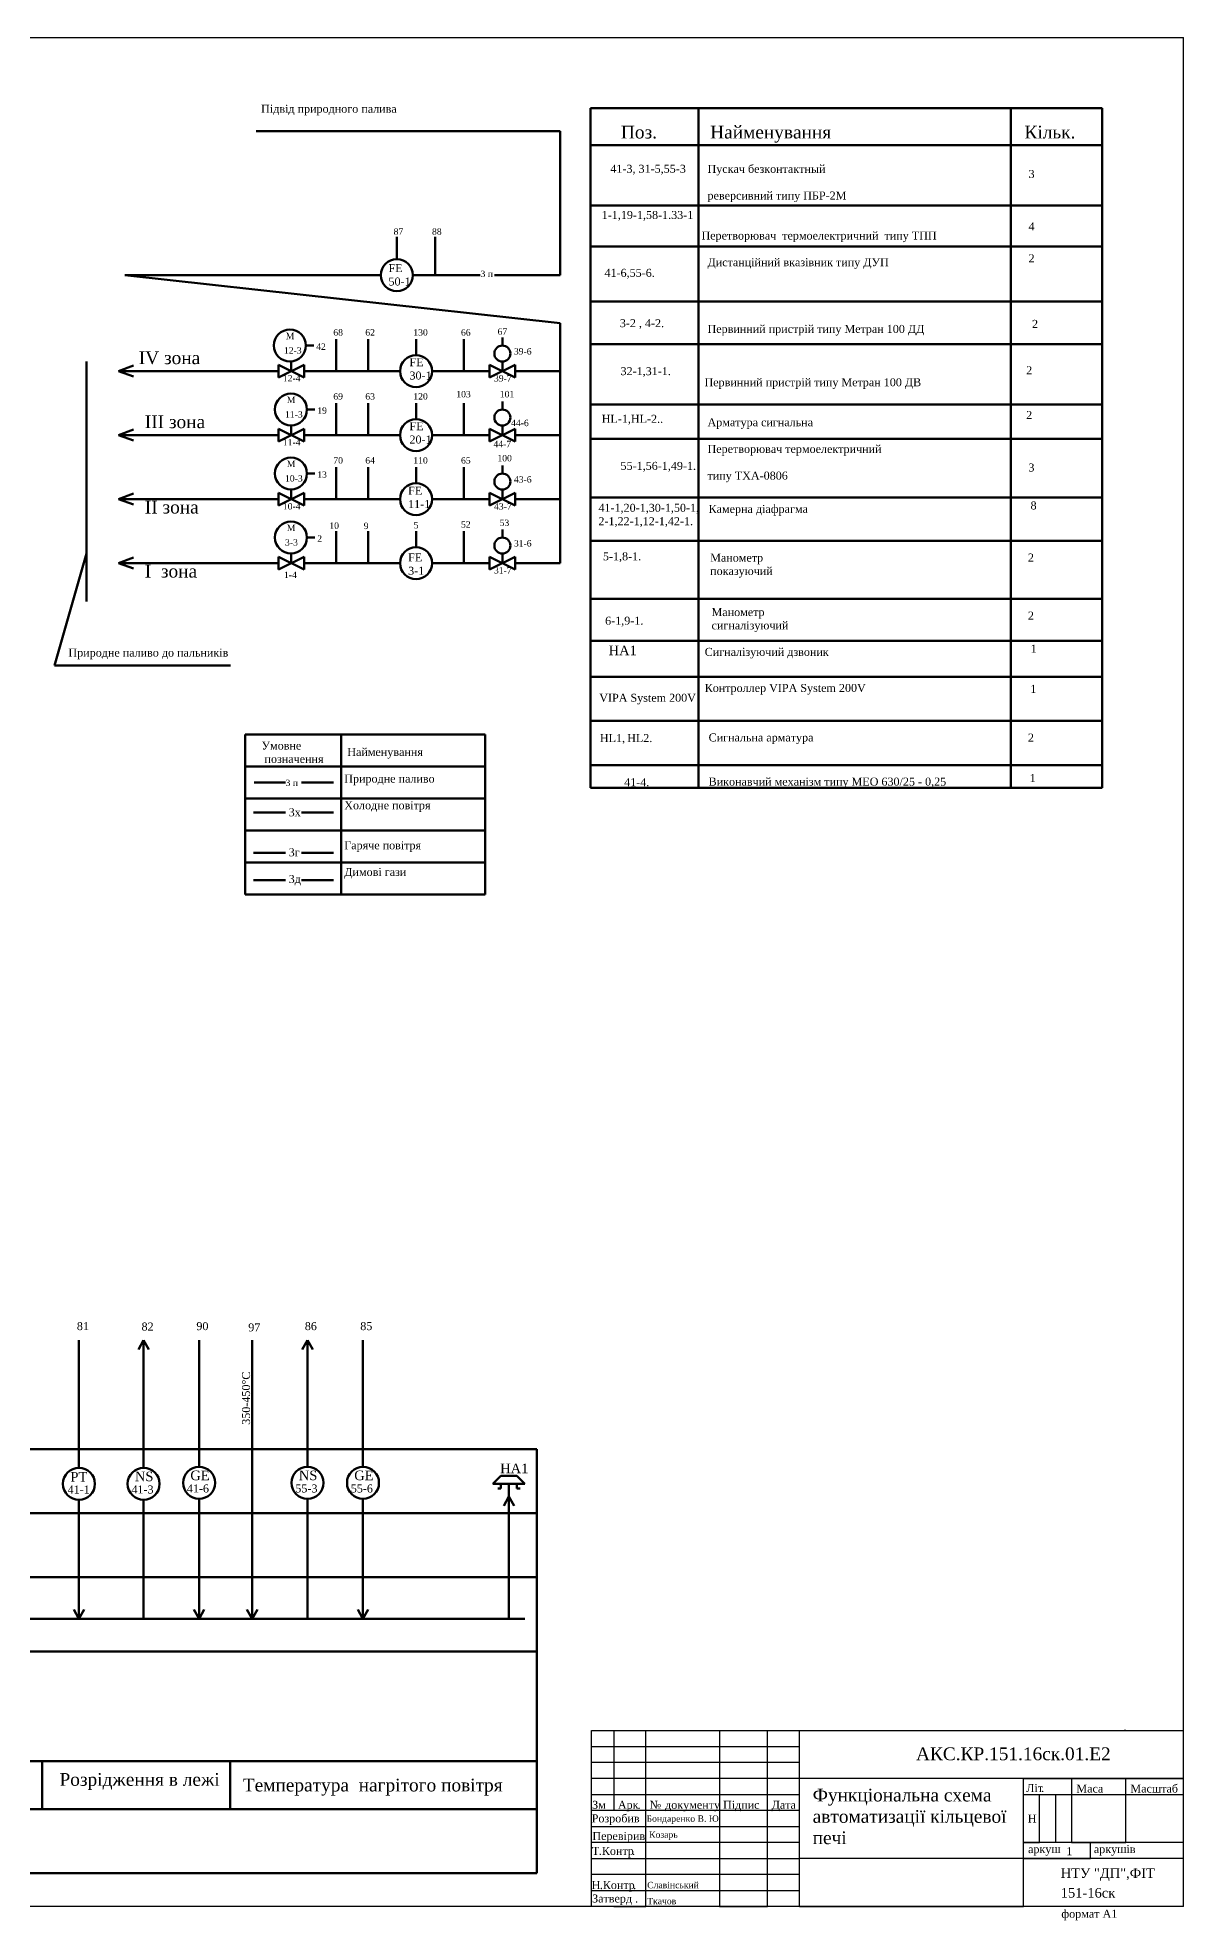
# Model space of a CAD drawing. Header units: millimetres. Extents: x 0 to 816, y -4 to 584.
# Drawn here: x 458 to 816, y -4 to 584 of the extents above; entities that cross this region are included whole.
import ezdxf

# ---------------------------------------------------------------- set-up
doc = ezdxf.new("R2010")
doc.units = ezdxf.units.MM
for name, color, linetype in [('ВСЕ ЛИНИИ', 7, 'Continuous'), ('ВСЕ НАДПИСИ', 7, 'Continuous'), ('ТАБЛИЦИ', 7, 'Continuous'), ('текст_табл2', 7, 'Continuous')]:
    doc.layers.add(name, color=color, linetype=linetype)
doc.styles.get("Standard").update_dxf_attribs({"font": 'times.ttf'})

msp = doc.modelspace()

# ---------------------------------------------------------------- linework, layer by layer
at = {"color": 7, "lineweight": 30, "true_color": 0xffffff}
for p, q in [((0, 584), (816, 584)), ((816, 0), (816, 584)), ((631, 0), (631, 55)), ((696, 0), (696, 55)), ((631, 0), (0, 0))]:
    msp.add_line(p, q, dxfattribs=at)
at = {"layer": 'ВСЕ ЛИНИИ', "color": 7, "lineweight": 50, "true_color": 0xffffff}
for p, q in [((621.17, 554.78), (526.17, 554.78)), ((621.17, 554.78), (592.44, 554.78)), ((621.17, 554.78), (621.17, 509.78)), ((570.17, 514.79), (570.17, 521.79)), ((582.17, 509.79), (582.17, 521.79)), ((565.17, 509.79), (485.17, 509.79)), ((485.17, 509.79), (621.17, 494.78)), ((575.17, 509.79), (582.17, 509.79)), ((596.22, 509.79), (575.17, 509.79)), ((611.17, 509.79), (600.69, 509.79)), ((621.17, 509.78), (611.17, 509.78)), ((621.17, 494.78), (621.17, 419.78)), ((621.17, 494.78), (621.17, 479.78)), ((551.17, 479.8), (551.17, 489.8)), ((561.17, 479.8), (561.17, 489.8)), ((576.17, 484.8), (576.17, 489.8)), ((591.08, 479.78), (591.08, 489.79)), ((603.15, 487.78), (603.15, 490.28)), ((473.17, 482.78), (473.17, 407.78)), ((537.17, 480.8), (537.17, 482.8)), ((541.75, 487.79), (544.25, 487.79)), ((603.15, 479.78), (603.15, 482.78)), ((483.17, 479.8), (487.87, 481.51)), ((513.17, 479.8), (483.17, 479.8)), ((483.17, 479.8), (487.87, 478.09)), ((533.17, 479.8), (513.17, 479.8)), ((533.17, 477.8), (533.17, 481.8)), ((533.17, 481.8), (541.17, 477.8)), ((541.17, 481.8), (533.17, 477.8)), ((533.17, 479.8), (533.17, 477.8)), ((537.17, 480.8), (537.17, 479.8)), ((541.17, 477.8), (541.17, 481.8)), ((541.17, 479.8), (541.17, 477.8)), ((541.17, 479.8), (571.17, 479.8)), ((561.17, 479.8), (551.17, 479.8)), ((599.15, 479.78), (581.17, 479.78)), ((599.15, 477.78), (599.15, 481.78)), ((599.15, 481.78), (607.15, 477.78)), ((607.15, 481.78), (599.15, 477.78)), ((607.15, 477.78), (607.15, 481.78)), ((621.17, 479.78), (607.15, 479.78)), ((621.17, 479.78), (621.17, 459.78)), ((542.08, 467.8), (544.58, 467.8)), ((551.17, 459.8), (551.17, 469.8)), ((561.17, 459.8), (561.17, 469.8)), ((576.17, 464.8), (576.17, 469.8)), ((591.08, 459.8), (591.08, 469.81)), ((603.15, 467.79), (603.15, 470.29)), ((483.17, 459.8), (487.87, 461.51)), ((513.17, 459.8), (483.17, 459.8)), ((483.17, 459.8), (487.87, 458.09)), ((533.17, 459.8), (513.17, 459.8)), ((533.17, 457.8), (533.17, 461.8)), ((533.17, 461.8), (541.17, 457.8)), ((541.17, 461.8), (533.17, 457.8)), ((533.17, 459.8), (533.17, 457.8)), ((537.17, 460.8), (537.17, 462.8)), ((537.17, 460.8), (537.17, 459.8)), ((541.17, 457.8), (541.17, 461.8)), ((541.17, 459.8), (541.17, 457.8)), ((541.17, 459.8), (551.17, 459.8)), ((561.17, 459.8), (551.17, 459.8)), ((566.17, 459.8), (561.17, 459.8)), ((566.17, 459.8), (571.17, 459.8)), ((599.15, 459.8), (581.17, 459.8)), ((599.15, 457.79), (599.15, 461.79)), ((599.15, 461.79), (607.15, 457.79)), ((607.15, 461.79), (599.15, 457.79)), ((603.15, 459.79), (603.15, 462.79)), ((607.15, 457.79), (607.15, 461.79)), ((614.17, 459.79), (607.15, 459.79)), ((621.17, 459.78), (614.17, 459.78)), ((542.08, 447.8), (544.58, 447.8)), ((551.17, 439.8), (551.17, 449.8)), ((561.17, 439.8), (561.17, 449.8)), ((576.17, 444.8), (576.17, 449.8)), ((591.08, 439.8), (591.08, 449.8)), ((603.15, 447.78), (603.15, 450.28)), ((483.17, 439.8), (487.87, 441.51)), ((533.17, 437.8), (533.17, 441.8)), ((533.17, 441.8), (541.17, 437.8)), ((541.17, 441.8), (533.17, 437.8)), ((537.17, 440.8), (537.17, 442.8)), ((541.17, 437.8), (541.17, 441.8)), ((599.15, 437.78), (599.15, 441.78)), ((599.15, 441.78), (607.15, 437.78)), ((607.15, 441.78), (599.15, 437.78)), ((603.16, 439.79), (603.15, 442.78)), ((607.15, 437.78), (607.15, 441.78)), ((513.17, 439.8), (483.17, 439.8)), ((483.17, 439.8), (487.87, 438.09)), ((533.17, 439.8), (513.17, 439.8)), ((533.17, 439.8), (533.17, 437.8)), ((537.17, 440.8), (537.17, 439.8)), ((541.17, 439.8), (541.17, 437.8)), ((541.17, 439.8), (551.17, 439.8)), ((561.17, 439.8), (551.17, 439.8)), ((566.17, 439.8), (561.17, 439.8)), ((566.17, 439.8), (571.17, 439.8)), ((599.15, 439.79), (581.17, 439.8)), ((603.16, 439.79), (603.14, 439.79)), ((614.17, 439.78), (607.15, 439.79)), ((621.17, 439.78), (614.17, 439.78)), ((551.17, 419.8), (551.17, 429.8)), ((561.17, 419.8), (561.17, 429.8)), ((576.17, 424.8), (576.17, 429.8)), ((591.08, 419.8), (591.08, 429.8)), ((603.15, 427.79), (603.15, 430.29)), ((542.08, 427.8), (544.58, 427.8)), ((473.17, 422.78), (463.17, 387.78)), ((473.17, 407.78), (473.17, 422.78)), ((483.17, 419.8), (487.87, 421.51)), ((513.17, 419.8), (483.17, 419.8)), ((483.17, 419.8), (487.87, 418.09)), ((533.17, 419.8), (513.17, 419.8)), ((533.17, 417.8), (533.17, 421.8)), ((533.17, 421.8), (541.17, 417.8)), ((541.17, 421.8), (533.17, 417.8)), ((533.17, 419.8), (533.17, 417.8)), ((537.17, 420.8), (537.17, 422.8)), ((537.17, 420.8), (537.17, 419.8)), ((541.17, 417.8), (541.17, 421.8)), ((541.17, 419.8), (541.17, 417.8)), ((541.17, 419.8), (551.17, 419.8)), ((561.17, 419.8), (551.17, 419.8)), ((566.17, 419.8), (561.17, 419.8)), ((566.17, 419.8), (571.17, 419.8)), ((599.15, 419.79), (581.17, 419.8)), ((599.15, 417.79), (599.15, 421.79)), ((599.15, 421.79), (607.15, 417.79)), ((607.15, 421.79), (599.15, 417.79)), ((603.15, 419.79), (603.15, 422.79)), ((607.15, 417.79), (607.15, 421.79)), ((614.17, 419.78), (607.15, 419.79)), ((621.17, 419.78), (614.17, 419.78)), ((473.17, 387.78), (463.17, 387.78)), ((473.17, 387.78), (518.17, 387.78)), ((522.79, 366.22), (522.79, 316.22)), ((597.79, 366.22), (522.79, 366.22)), ((552.79, 316.22), (552.79, 366.22)), ((597.79, 316.22), (597.79, 366.22)), ((522.79, 356.22), (597.79, 356.22)), ((525.6, 351.22), (535.37, 351.22)), ((540.35, 351.22), (550.35, 351.22)), ((522.79, 346.22), (597.79, 346.22)), ((535.37, 341.84), (525.37, 341.84)), ((540.35, 341.84), (550.35, 341.84)), ((522.79, 336.22), (597.79, 336.22)), ((522.79, 326.22), (597.79, 326.22)), ((535.37, 329.26), (525.37, 329.26)), ((540.35, 329.26), (550.35, 329.26)), ((535.37, 320.7), (525.37, 320.7)), ((540.35, 320.7), (550.35, 320.7)), ((522.79, 316.22), (597.79, 316.22)), ((470.81, 137.1), (470.81, 176.97)), ((491.03, 176.97), (489.39, 174.03)), ((491.03, 137.1), (491.03, 176.97)), ((491.03, 176.97), (492.66, 174.03)), ((508.36, 139.94), (508.36, 176.97)), ((524.93, 107.37), (524.93, 176.97)), ((542.26, 176.97), (540.62, 174.03)), ((542.26, 139.94), (542.26, 176.97)), ((542.26, 176.97), (543.9, 174.03)), ((559.59, 139.94), (559.59, 176.97)), ((508.36, 139.94), (508.36, 137.42)), ((542.26, 139.94), (542.26, 137.42)), ((559.59, 139.94), (559.59, 137.42)), ((602.7, 134.6), (600.2, 132.1)), ((605.2, 132.1), (600.2, 132.1)), ((602.7, 130.6), (601.7, 130.6)), ((602.7, 134.6), (607.7, 134.6)), ((605.2, 132.1), (602.7, 132.1)), ((602.7, 132.1), (602.7, 130.6)), ((605.2, 132.1), (610.2, 132.1)), ((605.2, 132.1), (607.7, 132.1)), ((605.2, 89.9), (605.2, 132.1)), ((607.7, 134.6), (610.2, 132.1)), ((607.7, 132.1), (607.7, 130.6)), ((607.7, 130.6), (608.7, 130.6)), ((470.81, 127.1), (470.81, 126.58)), ((470.81, 126.58), (470.81, 116.58)), ((491.03, 119.96), (491.03, 127.1)), ((508.36, 127.42), (508.36, 89.9)), ((542.26, 127.42), (542.26, 89.9)), ((559.59, 127.42), (559.59, 89.9)), ((605.2, 128.16), (603.56, 125.22)), ((605.2, 128.16), (606.83, 125.22)), ((491.03, 89.9), (491.03, 119.96)), ((470.81, 116.58), (470.81, 89.9)), ((524.93, 107.37), (524.93, 89.9)), ((320.95, 89.9), (610.16, 89.9)), ((470.81, 89.9), (469.17, 92.84)), ((470.81, 89.9), (472.44, 92.84)), ((508.36, 89.9), (506.72, 92.84)), ((508.36, 89.9), (509.99, 92.84)), ((524.93, 89.9), (523.3, 92.84)), ((524.93, 89.9), (526.57, 92.84)), ((559.59, 89.9), (557.95, 92.84)), ((559.59, 89.9), (561.22, 92.84))]:
    msp.add_line(p, q, dxfattribs=at)
for centre, radius in [((570.17, 509.79), 5), ((536.75, 487.79), 5), ((576.17, 479.8), 5), ((603.15, 485.28), 2.5), ((537.08, 467.8), 5), ((576.17, 459.8), 5), ((603.15, 465.29), 2.5), ((537.08, 447.8), 5), ((603.15, 445.28), 2.5), ((576.17, 439.8), 5), ((537.08, 427.8), 5), ((576.17, 419.8), 5), ((603.15, 425.29), 2.5), ((470.81, 132.1), 5), ((491.03, 132.1), 5), ((508.36, 132.42), 5), ((542.26, 132.42), 5), ((559.59, 132.42), 5)]:
    msp.add_circle(centre, radius, dxfattribs=at)
at = {"layer": 'ТАБЛИЦИ', "color": 7, "lineweight": 70, "true_color": 0xffffff}
for p, q in [((630.7, 561.99), (790.58, 561.99)), ((630.7, 384.29), (630.7, 561.99)), ((630.7, 561.99), (630.7, 550.44)), ((664.43, 561.99), (664.43, 420)), ((762.08, 384.29), (762.08, 561.99)), ((790.58, 561.99), (790.58, 384.29)), ((630.7, 550.44), (790.58, 550.44)), ((790.58, 550.44), (790.58, 531.54)), ((790.58, 531.54), (630.7, 531.54)), ((630.7, 531.54), (630.7, 518.74)), ((630.7, 518.74), (790.58, 518.74)), ((790.58, 518.74), (790.58, 507.6)), ((790.58, 507.6), (790.58, 501.6)), ((790.58, 501.6), (630.7, 501.6)), ((630.7, 501.6), (630.7, 488.25)), ((630.7, 488.25), (790.58, 488.25)), ((790.58, 488.25), (790.58, 477.91)), ((790.58, 477.91), (790.58, 469.36)), ((790.58, 469.36), (630.7, 469.36)), ((630.7, 469.36), (630.7, 450.16)), ((630.7, 458.65), (790.58, 458.65)), ((790.58, 450.16), (790.58, 440.31)), ((790.58, 440.31), (630.7, 440.31)), ((630.7, 440.31), (630.7, 420)), ((630.7, 426.76), (790.58, 426.76)), ((664.43, 420), (664.43, 395.55)), ((790.58, 420), (790.58, 408.72)), ((630.7, 408.61), (790.58, 408.61)), ((630.7, 395.55), (790.58, 395.55)), ((664.43, 395.55), (664.43, 384.29)), ((630.7, 384.29), (790.58, 384.29)), ((630.7, 384.29), (630.7, 356.67)), ((664.43, 384.29), (664.43, 370.48)), ((762.08, 384.29), (762.08, 370.48)), ((790.58, 384.29), (790.58, 370.48)), ((630.7, 370.48), (790.58, 370.48)), ((664.43, 370.48), (664.43, 356.67)), ((762.08, 370.48), (762.08, 356.67)), ((790.58, 370.48), (790.58, 356.67)), ((630.7, 356.67), (790.58, 356.67)), ((630.7, 356.67), (630.7, 349.57)), ((664.43, 356.67), (664.43, 349.57)), ((762.08, 356.67), (762.08, 349.57)), ((790.58, 349.57), (790.58, 356.67)), ((630.7, 349.57), (790.58, 349.57)), ((9.37, 142.91), (613.94, 142.91)), ((613.94, 142.91), (613.94, 10.48)), ((9.37, 122.91), (613.94, 122.91)), ((9.37, 102.91), (613.94, 102.91)), ((9.37, 79.76), (613.94, 79.76)), ((9.37, 45.48), (613.94, 45.48)), ((459.26, 45.48), (459.26, 30.48)), ((518.12, 45.48), (518.12, 30.48)), ((52.85, 30.48), (613.94, 30.48)), ((9.37, 10.48), (613.94, 10.48))]:
    msp.add_line(p, q, dxfattribs=at)
at = {"layer": 'текст_табл2', "color": 7, "lineweight": 30, "true_color": 0xffffff}
for p, q in [((631, 55), (816, 55)), ((631, 55), (638, 55)), ((631, 55), (638, 55)), ((638, 55), (638, 30)), ((648, 0), (648, 55)), ((648, 55), (671, 55)), ((671, 55), (671, 0)), ((686, 0), (686, 55)), ((686, 55), (696, 55)), ((798, 55), (797.54, 55)), ((631, 50), (696, 50)), ((696, 45), (631, 45)), ((816, 40), (631, 40)), ((766, 0), (766, 40)), ((766, 40), (816, 40)), ((766, 40), (781, 40)), ((781, 40), (781, 20)), ((798, 20), (798, 40)), ((798, 40), (816, 40)), ((631, 35), (696, 35)), ((696, 30), (631, 30)), ((766, 35), (816, 35)), ((771, 20), (771, 35)), ((771, 35), (776, 35)), ((776, 35), (776, 20)), ((631, 25), (696, 25)), ((696, 20), (631, 20)), ((816, 20), (766, 20)), ((766, 20), (771, 20)), ((781, 20), (798, 20)), ((787, 15), (787, 20)), ((816, 15), (816, 20)), ((631, 15), (696, 15)), ((816, 15), (696, 15)), ((766, 15), (787, 15)), ((816, 0), (816, 15)), ((696, 10), (631, 10)), ((631, 5), (696, 5)), ((816, 0), (631, 0)), ((638, 0), (648, 0)), ((671, 0), (686, 0)), ((696, 0), (766, 0)), ((816, 0), (816, 0))]:
    msp.add_line(p, q, dxfattribs=at)

# ---------------------------------------------------------------- texts
at = {"layer": 'ВСЕ НАДПИСИ', "color": 7, "lineweight": 20, "true_color": 0xffffff}
for s, height, p in [(' 41-3, 31-5,55-3', 2.5, (635.95, 541.78)), ('               3 п', 2, (585, 509.19)), (' 3-2 , 4-2.', 2.5, (638.91, 493.54)), (' М            ', 2, (534.71, 489.78)), ('42', 2, (544.95, 486.45)), ('12-3', 2, (534.88, 485.27)), ('39-6                   ', 2, (606.74, 484.98)), ('12-4                    ', 2, (534.54, 476.56)), ('39-7                    ', 2, (600.52, 476.54)), ('32-1,31-1.', 2.5, (640.08, 478.54)), (' М            ', 2, (535.04, 469.8)), ('       103            ', 2, (583.46, 471.6)), ('       101           ', 2, (597.06, 471.62)), ('11-3', 2, (535.21, 465.29)), ('19', 2, (545.28, 466.47)), ('44-6                    ', 2, (605.86, 462.6)), ('11-4                    ', 2, (534.54, 456.56)), ('44-7                    ', 2, (600.36, 456.03)), ('      100           ', 2, (597.06, 451.61)), ('10-3', 2, (535.21, 445.29)), (' М            ', 2, (535.04, 449.8)), ('13', 2, (545.28, 446.47)), ('55-1,56-1,49-1.', 2.5, (640.08, 448.94)), ('43-6                    ', 2, (606.75, 444.97)), ('10-4', 2, (534.54, 436.56)), ('43-7                    ', 2, (600.53, 436.53)), (' М            ', 2, (535.04, 429.8)), ('                        10', 2, (530.94, 430.53)), ('                        9', 2, (541.68, 430.44)), ('3-3', 2, (535.21, 425.29)), ('2', 2, (545.28, 426.47)), ('31-6                   ', 2, (606.74, 424.99)), ('31-7                    ', 2, (600.52, 416.55)), ('               1-4', 2, (523.56, 415.12)), ('HA1', 3, (636.37, 391.03)), ('VIPA System 200V', 2.5, (633.44, 376.48)), ('  HL1,', 2.5, (631.75, 363.89)), ('   HL2.', 2.5, (639.33, 363.89)), ('Сигнальна арматура', 2.5, (667.62, 364.08)), ('               3 п', 2, (524.06, 350.14)), ('  41-4.', 2.5, (639.33, 350.09)), ('Виконавчий механізм типу МЕО 630/25 - 0,25', 2.5, (667.62, 350.28)), ('PТ', 3, (468.14, 132.78)), ('NS', 3, (488.3, 132.92)), ('GE', 3, (505.63, 133.24)), ('NS', 3, (539.53, 133.24)), ('GE', 3, (556.86, 133.24)), ('41-1', 2.5, (467.27, 129.07)), ('41-3', 2.5, (487.21, 129.08)), ('41-6', 2.5, (504.53, 129.4)), ('55-3', 2.5, (538.44, 129.4)), ('55-6', 2.5, (555.77, 129.4)), ('АКС.КР.151.16ск.01.Е2', 4, (732.44, 45.74)), ('Літ', 2.5, (766.87, 35.8)), ('Маса         Масштаб', 2.5, (782.58, 35.63)), ('Зм    Арк', 2.5, (631.2, 30.55)), ('.   № ', 2.5, (645.42, 30.55)), ('документу Підпис    Дата', 2.5, (654.02, 30.55)), ('Розробив', 2.5, (631.07, 26.32)), ('Бондаренко В. Ю.', 2, (648.21, 26.49)), ('Т', 2.5, (631.14, 16.15)), ('Перевірив', 2.5, (631.29, 20.81)), ('Контр', 2.5, (634.25, 16.15)), ('Козарь ', 2, (649.01, 21.49)), ('аркуш           аркушів', 2.5, (767.46, 16.71)), ('.', 2.5, (633.28, 16.15)), ('.', 2.5, (643.69, 16.15)), ('НТУ "ДП",ФIТ', 3, (777.67, 8.96)), ('Н', 2.5, (631.06, 5.48)), ('Контр', 2.5, (634.55, 5.48)), ('Славінський', 2, (648.4, 5.73)), ('Затверд', 2.5, (631.2, 1.28)), ('.', 2.5, (633.58, 5.48)), ('.', 2.5, (644, 5.48)), ('.', 2.5, (644.63, 1.28)), ('Ткачов ', 2, (648.4, 0.73)), ('151-16ск', 3, (777.67, 2.81))]:
    msp.add_text(s, height=height, dxfattribs=at).set_placement(p)
at = {"layer": 'ВСЕ НАДПИСИ', "color": 7, "lineweight": 70, "true_color": 0xffffff}
msp.add_text('HA1', height=3, dxfattribs=at).set_placement((602.47, 135.42))
at = {"layer": 'ВСЕ НАДПИСИ', "color": 7, "lineweight": 20, "true_color": 0xffffff, "attachment_point": 1}
for s, width, heights, insert, char_height in [('{\\fTimes New Roman|b0|i0|c204|p18;Підвід природного палива }', 110.7399, [0], (527.75, 563.03), 2.5), ('\\P    Поз.           Найменування                                        Кільк.', 150, [0], (634.17, 563.16), 4), (' \\P{\\fTimes New Roman|b0|i0|c204|p18;  Пускач безконтактный\\P\\P  реверсивний типу ПБР}-2{\\fTimes New Roman|b0|i0|c204|p18;М\\P \\P  \\PПеретворювач  термоелектричний  типу ТПП\\P\\P  Дистанційний вказівник типу ДУП \\P\\P\\P   \\P\\P  Первинний пристрій типу Метран }100 {\\fTimes New Roman|b0|i0|c204|p18;ДД\\P\\P\\P  \\P Первинний пристрій типу Метран }100 {\\fTimes New Roman|b0|i0|c204|p18;ДВ\\P\\P     }\\P  {\\fTimes New Roman|b0|i0|c204|p18;Арматура сигнальна\\P\\P  Перетворювач термоелектричний \\P\\P  типу ТХА}-0806\\P\\P\\P \\P   ', 100, [0], (665.39, 548.42), 2.5), ('{\\fTimes New Roman|b0|i0|c204|p18;3}', 0.5983, [0], (767.61, 542.65), 2.5), ('1-1{\\fTimes New Roman|b0|i0|c204|p18;,19-1,58-1.33-1}', 0.4052, [0], (634.2, 529.85), 2.5), ('{\\fTimes New Roman|b0|i0|c204|p18;\\P\\P               87}', 16.3046, [0], (557.83, 531.08), 2), ('{\\fTimes New Roman|b0|i0|c204|p18;\\P\\P               88}', 16.3046, [0], (569.83, 531.08), 2), ('{\\fTimes New Roman|b0|i0|c204|p18;4}', 0.5983, [0], (767.61, 526.27), 2.5), ('{\\fTimes New Roman|b0|i0|c0|p18;FE\\P50-\\fTimes New Roman|b0|i0|c204|p18;1}', 7.6562, [0], (567.56, 513.22), 2.5), ('{\\fTimes New Roman|b0|i0|c204|p18;2}', 0.5983, [0], (767.61, 516.3), 2.5), ('{\\fTimes New Roman|b0|i0|c204|p18;41-6,55}-{\\fTimes New Roman|b0|i0|c204|p18;6.}', 0.2106, [0], (635.06, 511.76), 2.5), ('2', 0.6267, [0], (768.7, 495.81), 2.5), ('68', 9.3445, [0], (550.31, 492.91), 2), ('62', 9.3445, [0], (560.31, 492.91), 2), ('130', 9.3445, [0], (575.31, 492.91), 2), ('66', 9.3445, [0], (590.22, 492.89), 2), ('67', 9.3445, [0], (601.66, 493.18), 2), ('  {\\H2.6667x;    \\fTimes New Roman|b0|i0|c0|p18; IV \\fTimes New Roman|b0|i0|c204|p18;зона\\P    \\P\\P       \\fTimes New Roman|b0|i0|c0|p18;III \\fTimes New Roman|b0|i0|c204|p18;зона\\P\\P      \\P\\P       \\fTimes New Roman|b0|i0|c0|p18;II \\fTimes New Roman|b0|i0|c204|p18;зона\\P\\P  \\P       \\fTimes New Roman|b0|i0|c0|p18;I  \\fTimes New Roman|b0|i0|c204|p18;зона }', 40.3858, [0], (480.81, 485.98), 1.5), ('{\\fTimes New Roman|b0|i0|c0|p18;FE \\fTimes New Roman|b0|i0|c204|p18;30\\fTimes New Roman|b0|i0|c0|p18;-\\fTimes New Roman|b0|i0|c204|p18;1}', 6.7836, [0], (574.11, 483.84), 2.5), ('2', 1.2361, [0], (766.86, 481.31), 2.5), ('69', 9.3445, [0], (550.31, 472.91), 2), ('63', 9.3445, [0], (560.31, 472.91), 2), ('120', 9.3445, [0], (575.31, 472.91), 2), ('2', 1.2361, [0], (766.86, 467.34), 2.5), ('{\\fTimes New Roman|b0|i0|c0|p18;FE 20-\\fTimes New Roman|b0|i0|c204|p18;1}', 6.7836, [0], (574.11, 463.84), 2.5), ('70', 9.3445, [0], (550.31, 452.91), 2), ('64', 9.3445, [0], (560.31, 452.91), 2), ('110', 9.3445, [0], (575.31, 452.91), 2), ('65', 9.3445, [0], (590.22, 452.91), 2), ('3', 3.1522, [0], (767.57, 450.93), 2.5), ('{\\fTimes New Roman|b0|i0|c204|p18;\\P\\fTimes New Roman|b0|i0|c0|p18;\\P\\P\\P\\PFE\\P11-\\fTimes New Roman|b0|i0|c204|p18;1\\fTimes New Roman|b0|i0|c0|p18;\\P\\P\\P\\PFE\\P\\fTimes New Roman|b0|i0|c204|p18;3-1}', 7.5391, [0], (573.69, 464.51), 2.5), ('41-1,20-1,30-1,50-1,^J2-1,22-1,12-1,42-1.', 0.5529, [0], (633.17, 438.33), 2.5), ('{\\fTimes New Roman|b0|i0|c204|p18;8}', 0.3091, [2.63], (768.24, 439.07), 2.5), ('5', 2.5, [0], (575.44, 432.66), 2), ('52', 9.3445, [0], (590.22, 432.91), 2), ('53', 9.3445, [0], (602.29, 433.39), 2), ('5-1,8-1{\\fTimes New Roman|b0|i0|c204|p18;.}', 1.8269, [0], (634.58, 423.19), 2.5), ('Манометр показуючий', 0.5685, [0], (668.1, 422.76), 2.5), ('{\\fTimes New Roman|b0|i0|c204|p18;2}', 0.4294, [0], (767.41, 422.8), 2.5), ('6-1,9-1.', 1.9768, [0], (635.27, 403.06), 2.5), ('Манометр сигналізуючий', 0.1141, [0], (668.54, 405.76), 2.5), ('{\\fTimes New Roman|b0|i0|c204|p18;2}', 0.4294, [0], (767.41, 404.65), 2.5), ('{\\fTimes New Roman|b0|i0|c204|p18;1}', 0.3091, [4.26], (768.24, 394.31), 2.5), ('{\\fTimes New Roman|b0|i0|c204|p18;Природне паливо до пальників}', 60.469, [0], (467.53, 393.09), 2.5), ('{\\fTimes New Roman|b0|i0|c204|p18;1}', 1.3294, [0], (768.17, 381.75), 2.5), ('{\\fTimes New Roman|b0|i0|c204|p18;2}', 0.4294, [0], (767.41, 366.52), 2.5), ('{\\fTimes New Roman|b0|i0|c204|p18;    Умовне\\P     позначення\\P\\P\\P\\P             3\\fTimes New Roman|b0|i0|c0|p18;x\\P\\P\\P             3\\fTimes New Roman|b0|i0|c204|p18;г\\P\\P             3д\\fTimes New Roman|b0|i0|c0|p18;              }', 30, [0], (524.09, 364.04), 2.5), ('\\P  Найменування\\P\\P Природне паливо\\P\\P Холодне повітря\\P\\P\\P Гаряче повітря\\P\\P Димові гази ', 45, [0], (552.79, 366.22), 2.5), ('1', 0.4294, [0], (767.95, 353.89), 2.5), ('81', 9.3445, [0], (470.16, 182.63), 2.5), ('82', 9.3445, [0], (490.38, 182.5), 2.5), ('{\\fTimes New Roman|b0|i0|c204|p18;90}', 9.3445, [0], (507.51, 182.63), 2.5), ('{\\fTimes New Roman|b0|i0|c204|p18;86}', 9.3445, [0], (541.41, 182.63), 2.5), ('{\\fTimes New Roman|b0|i0|c204|p18;85}', 9.3445, [0], (558.74, 182.63), 2.5), ('{\\fTimes New Roman|b0|i0|c204|p18;97}', 9.3445, [0], (523.72, 182.23), 2.5), ('Розрідження в лежі ', 86.3981, [0], (464.73, 41.74), 4), ('{\\fTimes New Roman|b0|i0|c204|p18;Температура  нагрітого повітря}', 82.9719, [8.44], (522.04, 39.98), 4), ('Функцiональна схема автоматизацiї кільцевої печі', 70, [0], (700.14, 36.85), 4), ('Н', 5, [0], (767.38, 28.76), 2.5), ('1', 4.3401, [0], (779.42, 18.56), 2.5), ('формат А1', 40.2766, [0], (777.86, -0.99), 2.5)]:
    msp.add_mtext_dynamic_manual_height_columns(s, width=width, gutter_width=12.5, heights=heights, dxfattribs=dict(at, insert=insert, char_height=char_height))
at = {"layer": 'ВСЕ НАДПИСИ', "color": 7, "lineweight": 20, "true_color": 0xffffff, "char_height": 2.5, "attachment_point": 1}
for s, insert in [('HL-1,HL-2{\\fTimes New Roman|b0|i0|c204|p18;.}.', (634.2, 466.15)), ('Камерна діафрагма', (667.6, 437.99)), ('Сигналізуючий дзвоник', (666.4, 393.32)), ('{\\fTimes New Roman|b0|i0|c204|p18;Контроллер }VIPA System 200V', (666.4, 382.05))]:
    msp.add_mtext(s, dxfattribs=dict(at, insert=insert))
at = {"layer": 'ВСЕ НАДПИСИ', "color": 7, "lineweight": 20, "true_color": 0xffffff, "insert": (521.79, 150.55), "char_height": 2.5, "attachment_point": 1, "rotation": 90}
msp.add_mtext_dynamic_manual_height_columns('{\\fTimes New Roman|b0|i0|c204|p18;350-450}%%D{\\fTimes New Roman|b0|i0|c204|p18;С^J} {\\fTimes New Roman|b0|i0|c204|p18; }', width=21.8659, gutter_width=12.5, heights=[7.42], dxfattribs=at)
at = {"layer": 'текст_табл2', "color": 7, "lineweight": 30, "true_color": 0xffffff}
msp.add_text('.', height=2.5, dxfattribs=at).set_placement((771.54, 35.8))

doc.saveas('drawing.dxf')
